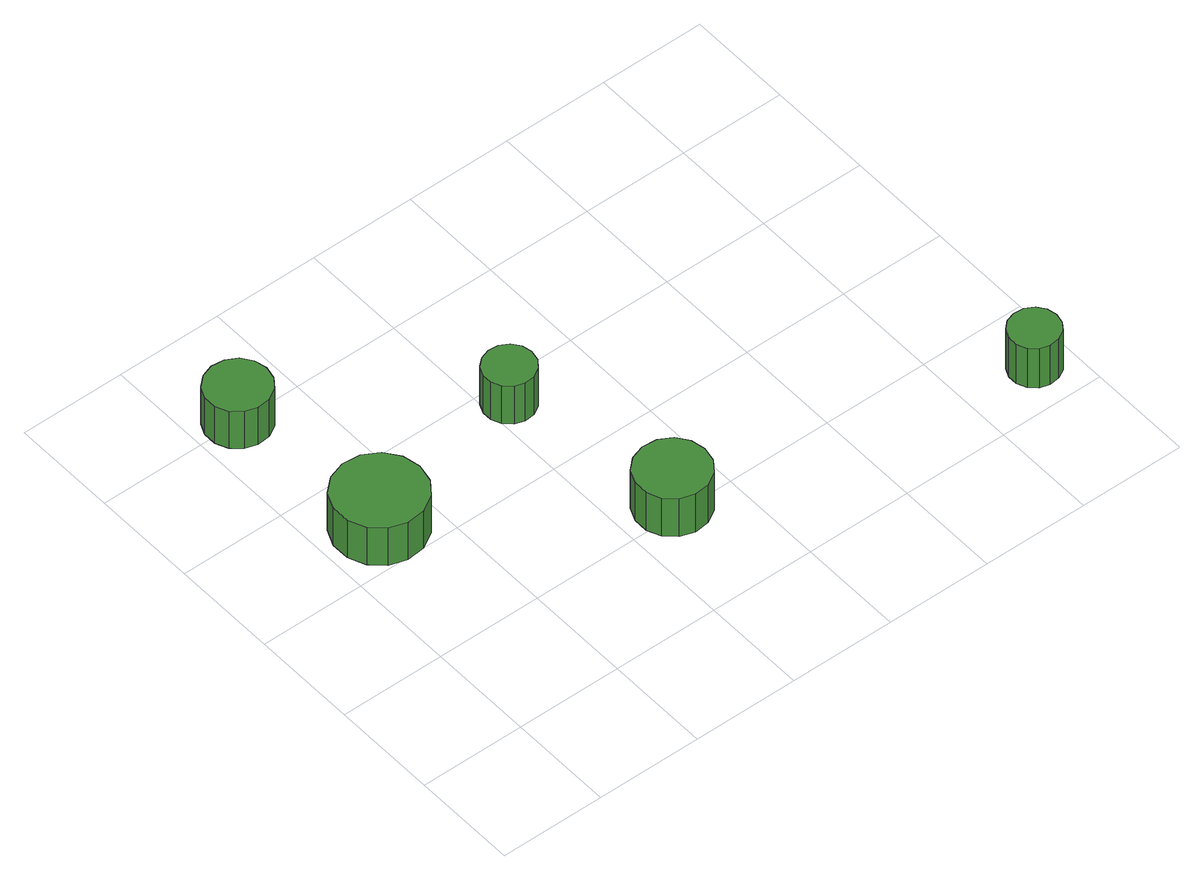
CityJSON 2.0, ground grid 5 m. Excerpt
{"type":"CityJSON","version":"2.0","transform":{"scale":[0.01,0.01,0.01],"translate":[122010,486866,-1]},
"CityObjects":{
"tree1":{"type":"SolitaryVegetationObject","attributes":{"function":"something"},"geometry":[{"type":"MultiSurface","lod":"1","boundaries":[[[0,1,2,3,4,5,6,7,8,9,10,11,12,13,14]],[[15,16,17,18,19,20,21,22,23,24,25,26,27,28,29]],[[0,29,28,1]],[[1,28,27,2]],[[2,27,26,3]],[[3,26,25,4]],[[4,25,24,5]],[[5,24,23,6]],[[6,23,22,7]],[[7,22,21,8]],[[8,21,20,9]],[[9,20,19,10]],[[10,19,18,11]],[[11,18,17,12]],[[12,17,16,13]],[[13,16,15,14]],[[14,15,29,0]]]}]},
"tree2":{"type":"SolitaryVegetationObject","attributes":{"function":"something"},"geometry":[{"type":"MultiSurface","lod":"1","boundaries":[[[30,31,32,33,34,35,36,37,38,39,40,41,42,43,44]],[[45,46,47,48,49,50,51,52,53,54,55,56,57,58,59]],[[30,59,58,31]],[[31,58,57,32]],[[32,57,56,33]],[[33,56,55,34]],[[34,55,54,35]],[[35,54,53,36]],[[36,53,52,37]],[[37,52,51,38]],[[38,51,50,39]],[[39,50,49,40]],[[40,49,48,41]],[[41,48,47,42]],[[42,47,46,43]],[[43,46,45,44]],[[44,45,59,30]]]}]},
"tree3":{"type":"SolitaryVegetationObject","attributes":{"function":"something"},"geometry":[{"type":"MultiSurface","lod":"1","boundaries":[[[60,61,62,63,64,65,66,67,68,69,70,71,72,73,74]],[[75,76,77,78,79,80,81,82,83,84,85,86,87,88,89]],[[60,89,88,61]],[[61,88,87,62]],[[62,87,86,63]],[[63,86,85,64]],[[64,85,84,65]],[[65,84,83,66]],[[66,83,82,67]],[[67,82,81,68]],[[68,81,80,69]],[[69,80,79,70]],[[70,79,78,71]],[[71,78,77,72]],[[72,77,76,73]],[[73,76,75,74]],[[74,75,89,60]]]}]},
"tree4":{"type":"SolitaryVegetationObject","attributes":{"function":"something"},"geometry":[{"type":"MultiSurface","lod":"1","boundaries":[[[90,91,92,93,94,95,96,97,98,99,100,101,102,103,104]],[[105,106,107,108,109,110,111,112,113,114,115,116,117,118,119]],[[90,119,118,91]],[[91,118,117,92]],[[92,117,116,93]],[[93,116,115,94]],[[94,115,114,95]],[[95,114,113,96]],[[96,113,112,97]],[[97,112,111,98]],[[98,111,110,99]],[[99,110,109,100]],[[100,109,108,101]],[[101,108,107,102]],[[102,107,106,103]],[[103,106,105,104]],[[104,105,119,90]]]}]},
"tree5":{"type":"SolitaryVegetationObject","attributes":{"function":"something"},"geometry":[{"type":"MultiSurface","lod":"1","boundaries":[[[120,121,122,123,124,125,126,127,128,129,130,131,132,133,134]],[[135,136,137,138,139,140,141,142,143,144,145,146,147,148,149]],[[120,149,148,121]],[[121,148,147,122]],[[122,147,146,123]],[[123,146,145,124]],[[124,145,144,125]],[[125,144,143,126]],[[126,143,142,127]],[[127,142,141,128]],[[128,141,140,129]],[[129,140,139,130]],[[130,139,138,131]],[[131,138,137,132]],[[132,137,136,133]],[[133,136,135,134]],[[134,135,149,120]]]}]}
},
"vertices":[
[467,1193,317],[449,1278,317],[398,1348,317],[323,1392,317],[236,1401,317],[154,1374,317],[89,1316,317],[54,1237,317],[54,1150,317],[89,1070,317],[154,1012,317],[236,986,317],[323,995,317],[398,1038,317],[449,1108,317],[449,1108,100],[398,1038,100],[323,995,100],[236,986,100],[154,1012,100],[89,1070,100],[54,1150,100],[54,1237,100],[89,1316,100],[154,1374,100],[236,1401,100],[323,1392,100],[398,1348,100],[449,1278,100],[467,1193,100],
[337,1995,320],[324,2055,320],[288,2105,320],[234,2135,320],[173,2142,320],[115,2123,320],[69,2082,320],[44,2026,320],[44,1964,320],[69,1908,320],[115,1867,320],[173,1848,320],[234,1854,320],[288,1885,320],[324,1935,320],[324,1935,104],[288,1885,104],[234,1854,104],[173,1848,104],[115,1867,104],[69,1908,104],[44,1964,104],[44,2026,104],[69,2082,104],[115,2123,104],[173,2142,104],[234,2135,104],[288,2105,104],[324,2055,104],[337,1995,104],
[1403,541,317],[1389,610,317],[1348,667,317],[1287,702,317],[1217,709,317],[1150,687,317],[1098,641,317],[1070,576,317],[1070,506,317],[1098,442,317],[1150,395,317],[1217,373,317],[1287,381,317],[1348,416,317],[1389,473,317],[1389,473,96],[1348,416,96],[1287,381,96],[1217,373,96],[1150,395,96],[1098,442,96],[1070,506,96],[1070,576,96],[1098,641,96],[1150,687,96],[1217,709,96],[1287,702,96],[1348,667,96],[1389,610,96],[1403,541,96],
[1208,1388,320],[1198,1436,320],[1169,1475,320],[1127,1499,320],[1078,1504,320],[1032,1489,320],[996,1457,320],[976,1412,320],[976,1364,320],[996,1319,320],[1032,1286,320],[1078,1271,320],[1127,1276,320],[1169,1301,320],[1198,1340,320],[1198,1340,100],[1169,1301,100],[1127,1276,100],[1078,1271,100],[1032,1286,100],[996,1319,100],[976,1364,100],[976,1412,100],[996,1457,100],[1032,1489,100],[1078,1504,100],[1127,1499,100],[1169,1475,100],[1198,1436,100],[1208,1388,100],
[2948,208,321],[2938,255,321],[2910,293,321],[2869,317,321],[2821,322,321],[2775,308,321],[2740,276,321],[2720,232,321],[2720,184,321],[2740,140,321],[2775,108,321],[2821,94,321],[2869,99,321],[2910,122,321],[2938,161,321],[2938,161,93],[2910,122,93],[2869,99,93],[2821,94,93],[2775,108,93],[2740,140,93],[2720,184,93],[2720,232,93],[2740,276,93],[2775,308,93],[2821,322,93],[2869,317,93],[2910,293,93],[2938,255,93],[2948,208,93]
]}
